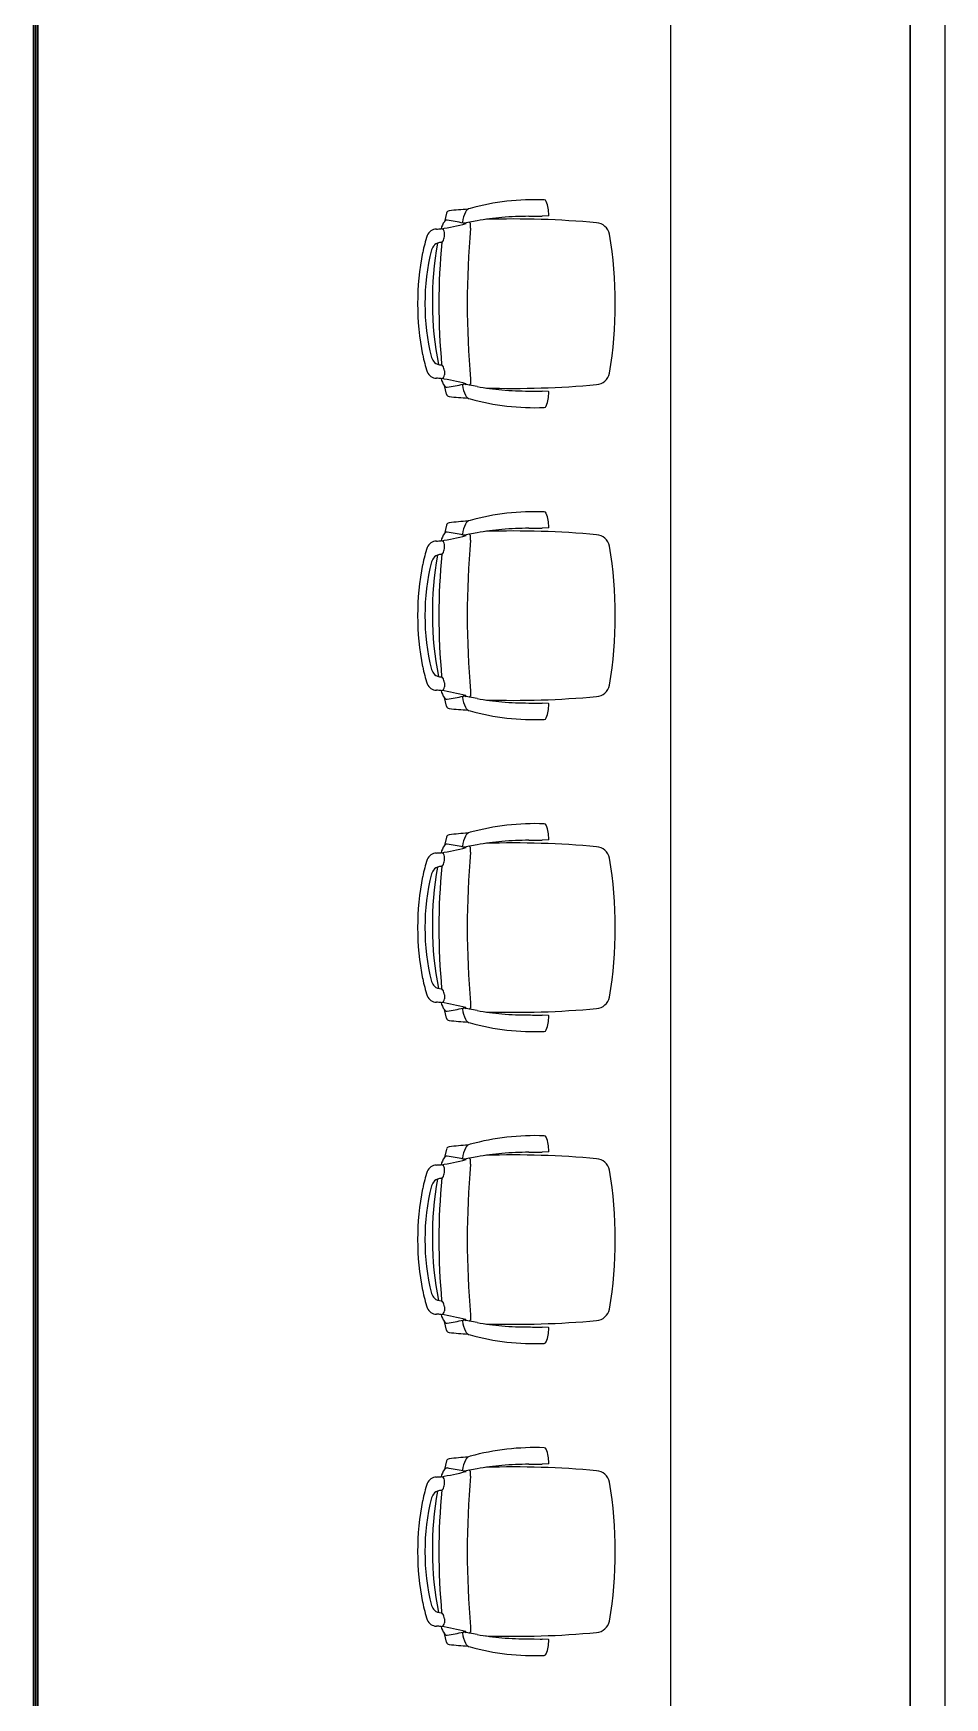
# Model space of a CAD drawing. Extents: x -120222 to -41942, y -19134 to 30932.
# Drawn here: x -73666 to -71037, y -5067 to -265 of the extents above; entities that cross this region are included whole.
import ezdxf

# ---------------------------------------------------------------- set-up
doc = ezdxf.new("R2010")
doc.units = 0
doc.header["$LTSCALE"] = 150
doc.header["$MEASUREMENT"] = 0
doc.layers.get('0').update_dxf_attribs({"linetype": 'CONTINUOUS'})
doc.layers.add('____-569', color=7, linetype='CONTINUOUS')
doc.layers.add('_____', color=7, linetype='CONTINUOUS')

# ---------------------------------------------------------------- blocks, each defined once
blk = doc.blocks.new('____-412')
at = {"color": 1, "linetype": 'Continuous'}
for p, q in [((-78841.1, -5319), (-78841.1, -5319)), ((-78841.1, -5319), (-78841.1, -5319)), ((-78909.2, -5332.6), (-78915.3, -5357.5)), ((-78821.1, -5354.8), (-78858.8, -5361.7)), ((-78855.1, -5361), (-78853.4, -5361.9)), ((-78839.7, -5376.6), (-78840.5, -5362)), ((-78671.8, -5342), (-78666.7, -5341.9)), ((-78666.7, -5341.9), (-78661.2, -5341.9)), ((-78661.2, -5341.9), (-78656.6, -5341.8)), ((-78656.6, -5341.8), (-78656.6, -5341.9)), ((-78656.6, -5341.9), (-78656.6, -5341.9)), ((-78656.6, -5341.9), (-78656.6, -5341.9)), ((-78656.5, -5341.9), (-78639.6, -5341.7)), ((-78639.6, -5341.7), (-78634.8, -5341.6)), ((-78634.8, -5341.6), (-78633.4, -5341.6)), ((-78615.2, -5340.4), (-78633.4, -5341.6)), ((-78615.2, -5340.4), (-78615.1, -5340.3)), ((-78915.4, -5400.4), (-78915.3, -5388.3)), ((-78915.4, -5787.5), (-78915.3, -5799.7)), ((-78909.2, -5855.4), (-78915.3, -5830.5)), ((-78821.1, -5833.2), (-78858.8, -5826.2)), ((-78855.1, -5826.9), (-78853.4, -5826)), ((-78839.7, -5811.3), (-78840.5, -5826)), ((-78671.8, -5846), (-78666.7, -5846)), ((-78666.7, -5846), (-78661.2, -5846.1)), ((-78661.2, -5846.1), (-78656.6, -5846.1)), ((-78656.6, -5846.1), (-78656.6, -5846.1)), ((-78656.6, -5846.1), (-78656.6, -5846.1)), ((-78656.6, -5846.1), (-78656.6, -5846.1)), ((-78656.5, -5846.1), (-78639.6, -5846.3)), ((-78639.6, -5846.3), (-78634.8, -5846.3)), ((-78634.8, -5846.3), (-78633.4, -5846.3)), ((-78615.2, -5847.5), (-78633.4, -5846.3)), ((-78615.2, -5847.5), (-78615.1, -5847.6)), ((-78841.1, -5868.9), (-78841.1, -5868.9)), ((-78841.1, -5868.9), (-78841.1, -5868.9))]:
    blk.add_line(p, q, dxfattribs=at)
for centre, radius, start, end in [((-78899.9, -5335.8), 9.89, 101.4732, 160.8247), ((-78784.4, -6393.8), 1074.2, 93.3603, 96.2782), ((-78836.9, -5338.4), 19.8, 102.1685, 154.9214), ((-78654.7, -6000.3), 706.3, 87.7911, 105.2988), ((-78627.8, -5301.1), 6.64, 20.3381, 87.8451), ((-78731.3, -5339.5), 117.1, 0.4216, 20.3266), ((-78877.8, -5387.6), 48, 141.0488, 168.8008), ((-79100.8, -4369.2), 1024.2, 279.886, 283.97), ((-78906, -5364.4), 11.6, 97.4758, 142.842), ((-79512.6, -8728), 3429, 79.0497, 79.8362), ((-78775.8, -5367.3), 87.4, 154.7238, 174.2657), ((-78859.7, -5358.8), 3.06, 174.9633, 287.5988), ((-78853.6, -5362.5), 0.63, 277.6602, 71.4904), ((-76410.6, -5594), 2438.8, 174.8867, 185.1133), ((-78910, -5568.2), 219, 72.2531, 72.668), ((-78843.8, -5363), 3.39, 17.2813, 81.4991), ((-78658, -6305.7), 964.8, 95.4286, 99.7344), ((-78716.3, -7982.4), 2632.7, 84.7717, 91.7511), ((-78669.4, -6334.7), 992.7, 90.1428, 94.6165), ((-78616.3, -5338.7), 2.05, 307.103, 2.0722), ((-78479.6, -5401.5), 41, 11.048, 85.5828), ((-78556.5, -5532.4), 430.1, 161.691, 168.5225), ((-78937.5, -5408.3), 29.5, 91.254, 157.912), ((-78920.4, -5448.5), 33.5, 134.7927, 163.3193), ((-78009.5, -5587.8), 940.6, 169.6852, 191.1384), ((-78924.6, -5447.4), 29.9, 89.9775, 130.6038), ((-79008.5, -3617), 1763.2, 272.2889, 272.7175), ((-76954.4, -5594.5), 1976.7, 174.8525, 185.1095), ((-78925.6, -5388.6), 10.4, 1.4681, 86.3577), ((-78925.5, -5410.7), 6.85, 278.2298, 333.5207), ((-78945.9, -5398.7), 30.5, 330.534, 356.8398), ((-79624.7, -5594), 1202.2, 350.4062, 9.5938), ((-78239.3, -5594), 753.3, 168.7303, 191.2697), ((-78327.7, -5594), 643.8, 166.0554, 193.9446), ((-78556.5, -5655.6), 430.1, 191.4775, 198.309), ((-78920.4, -5739.5), 33.5, 196.6807, 225.2073), ((-78937.5, -5779.6), 29.5, 202.088, 268.746), ((-78924.6, -5740.6), 29.9, 229.3962, 270.0225), ((-79008.5, -7571), 1763.2, 87.2825, 87.7111), ((-78925.6, -5799.4), 10.4, 273.6423, 358.5319), ((-79100.8, -6818.7), 1024.2, 76.03, 80.114), ((-78877.8, -5800.4), 48, 191.1992, 218.9512), ((-78925.5, -5777.3), 6.85, 26.4793, 81.7702), ((-78945.9, -5789.2), 30.5, 3.1602, 29.466), ((-78479.6, -5786.5), 41, 274.4172, 348.952), ((-78906, -5823.6), 11.6, 217.158, 262.5242), ((-78899.9, -5852.2), 9.89, 199.1753, 258.5268), ((-79512.6, -2459.9), 3429, 280.1638, 280.9503), ((-78859.7, -5829.1), 3.06, 72.4012, 185.0367), ((-78775.8, -5820.7), 87.4, 185.7343, 205.2762), ((-78853.6, -5825.4), 0.63, 288.5096, 82.3398), ((-78910, -5619.7), 219, 287.332, 287.7469), ((-78843.8, -5825), 3.39, 278.5009, 342.7187), ((-78658, -4882.3), 964.8, 260.2656, 264.5714), ((-78716.3, -3205.6), 2632.7, 268.2489, 275.2283), ((-78669.4, -4853.3), 992.7, 265.3835, 269.8572), ((-78731.3, -5848.5), 117.1, 339.6734, 359.5784), ((-78616.3, -5849.3), 2.05, 357.9278, 52.897), ((-78784.4, -4794.1), 1074.2, 263.7218, 266.6397), ((-78836.9, -5849.6), 19.8, 205.0786, 257.8315), ((-78654.7, -5187.7), 706.3, 254.7012, 272.2089), ((-78627.8, -5886.8), 6.64, 272.1549, 339.6619)]:
    blk.add_arc(centre, radius, start, end, dxfattribs=at)
blk = doc.blocks.new('____-413')
at = {"color": 1, "linetype": 'Continuous'}
for p, q in [((-78909.2, -6232.6), (-78915.3, -6257.5)), ((-78841.1, -6219), (-78841.1, -6219)), ((-78841.1, -6219), (-78841.1, -6219)), ((-78671.8, -6242), (-78666.7, -6241.9)), ((-78666.7, -6241.9), (-78661.2, -6241.9)), ((-78661.2, -6241.9), (-78656.6, -6241.8)), ((-78656.6, -6241.8), (-78656.6, -6241.9)), ((-78656.6, -6241.9), (-78656.6, -6241.9)), ((-78656.6, -6241.9), (-78656.6, -6241.9)), ((-78656.5, -6241.9), (-78639.6, -6241.7)), ((-78639.6, -6241.7), (-78634.8, -6241.6)), ((-78634.8, -6241.6), (-78633.4, -6241.6)), ((-78615.2, -6240.4), (-78633.4, -6241.6)), ((-78615.2, -6240.4), (-78615.1, -6240.3)), ((-78915.4, -6300.4), (-78915.3, -6288.3)), ((-78821.1, -6254.8), (-78858.8, -6261.7)), ((-78855.1, -6261), (-78853.4, -6261.9)), ((-78839.7, -6276.6), (-78840.5, -6262)), ((-78915.4, -6687.5), (-78915.3, -6699.7)), ((-78839.7, -6711.3), (-78840.5, -6726)), ((-78909.2, -6755.4), (-78915.3, -6730.5)), ((-78821.1, -6733.2), (-78858.8, -6726.2)), ((-78855.1, -6726.9), (-78853.4, -6726)), ((-78841.1, -6768.9), (-78841.1, -6768.9)), ((-78841.1, -6768.9), (-78841.1, -6768.9)), ((-78671.8, -6746), (-78666.7, -6746)), ((-78666.7, -6746), (-78661.2, -6746.1)), ((-78661.2, -6746.1), (-78656.6, -6746.1)), ((-78656.6, -6746.1), (-78656.6, -6746.1)), ((-78656.6, -6746.1), (-78656.6, -6746.1)), ((-78656.6, -6746.1), (-78656.6, -6746.1)), ((-78656.5, -6746.1), (-78639.6, -6746.3)), ((-78639.6, -6746.3), (-78634.8, -6746.3)), ((-78634.8, -6746.3), (-78633.4, -6746.3)), ((-78615.2, -6747.5), (-78633.4, -6746.3)), ((-78615.2, -6747.5), (-78615.1, -6747.6))]:
    blk.add_line(p, q, dxfattribs=at)
for centre, radius, start, end in [((-78899.9, -6235.8), 9.89, 101.4732, 160.8247), ((-78784.4, -7293.8), 1074.2, 93.3603, 96.2782), ((-78775.8, -6267.3), 87.4, 154.7238, 174.2657), ((-78836.9, -6238.4), 19.8, 102.1685, 154.9214), ((-78654.7, -6900.3), 706.3, 87.7911, 105.2988), ((-78627.8, -6201.1), 6.64, 20.3381, 87.8451), ((-78731.3, -6239.5), 117.1, 0.4216, 20.3266), ((-78616.3, -6238.7), 2.05, 307.103, 2.0722), ((-78937.5, -6308.3), 29.5, 91.254, 157.912), ((-79008.5, -4517), 1763.2, 272.2889, 272.7175), ((-78877.8, -6287.6), 48, 141.0488, 168.8008), ((-79100.8, -5269.2), 1024.2, 279.886, 283.97), ((-78925.6, -6288.6), 10.4, 1.4681, 86.3577), ((-78906, -6264.4), 11.6, 97.4758, 142.842), ((-79512.6, -9628), 3429, 79.0497, 79.8362), ((-78859.7, -6258.8), 3.06, 174.9633, 287.5988), ((-78853.6, -6262.5), 0.63, 277.6602, 71.4904), ((-76410.6, -6494), 2438.8, 174.8867, 185.1133), ((-78910, -6468.2), 219, 72.2531, 72.668), ((-78843.8, -6263), 3.39, 17.2813, 81.4991), ((-78658, -7205.7), 964.8, 95.4286, 99.7344), ((-78716.3, -8882.4), 2632.7, 84.7717, 91.7511), ((-78669.4, -7234.7), 992.7, 90.1428, 94.6165), ((-78479.6, -6301.5), 41, 11.048, 85.5828), ((-78556.5, -6432.4), 430.1, 161.691, 168.5225), ((-78920.4, -6348.5), 33.5, 134.7927, 163.3193), ((-78009.5, -6487.8), 940.6, 169.6852, 191.1384), ((-78924.6, -6347.4), 29.9, 89.9775, 130.6038), ((-76954.4, -6494.5), 1976.7, 174.8525, 185.1095), ((-78925.5, -6310.7), 6.85, 278.2298, 333.5207), ((-78945.9, -6298.7), 30.5, 330.534, 356.8398), ((-79624.7, -6494), 1202.2, 350.4062, 9.5938), ((-78239.3, -6494), 753.3, 168.7303, 191.2697), ((-78327.7, -6494), 643.8, 166.0554, 193.9446), ((-78556.5, -6555.6), 430.1, 191.4775, 198.309), ((-78920.4, -6639.5), 33.5, 196.6807, 225.2073), ((-78924.6, -6640.6), 29.9, 229.3962, 270.0225), ((-78925.5, -6677.3), 6.85, 26.4793, 81.7702), ((-78937.5, -6679.6), 29.5, 202.088, 268.746), ((-79008.5, -8471), 1763.2, 87.2825, 87.7111), ((-78925.6, -6699.4), 10.4, 273.6423, 358.5319), ((-79100.8, -7718.7), 1024.2, 76.03, 80.114), ((-78877.8, -6700.4), 48, 191.1992, 218.9512), ((-78945.9, -6689.2), 30.5, 3.1602, 29.466), ((-78479.6, -6686.5), 41, 274.4172, 348.952), ((-78906, -6723.6), 11.6, 217.158, 262.5242), ((-78899.9, -6752.2), 9.89, 199.1753, 258.5268), ((-79512.6, -3359.9), 3429, 280.1638, 280.9503), ((-78784.4, -5694.1), 1074.2, 263.7218, 266.6397), ((-78859.7, -6729.1), 3.06, 72.4012, 185.0367), ((-78775.8, -6720.7), 87.4, 185.7343, 205.2762), ((-78836.9, -6749.6), 19.8, 205.0786, 257.8315), ((-78853.6, -6725.4), 0.63, 288.5096, 82.3398), ((-78910, -6519.7), 219, 287.332, 287.7469), ((-78843.8, -6725), 3.39, 278.5009, 342.7187), ((-78654.7, -6087.7), 706.3, 254.7012, 272.2089), ((-78658, -5782.3), 964.8, 260.2656, 264.5714), ((-78716.3, -4105.6), 2632.7, 268.2489, 275.2283), ((-78669.4, -5753.3), 992.7, 265.3835, 269.8572), ((-78731.3, -6748.5), 117.1, 339.6734, 359.5784), ((-78616.3, -6749.3), 2.05, 357.9278, 52.897), ((-78627.8, -6786.8), 6.64, 272.1549, 339.6619)]:
    blk.add_arc(centre, radius, start, end, dxfattribs=at)
blk = doc.blocks.new('____-414')
at = {"color": 1, "linetype": 'Continuous'}
for p, q in [((-78909.2, -7132.6), (-78915.3, -7157.5)), ((-78841.1, -7119), (-78841.1, -7119)), ((-78841.1, -7119), (-78841.1, -7119)), ((-78671.8, -7142), (-78666.7, -7141.9)), ((-78666.7, -7141.9), (-78661.2, -7141.9)), ((-78661.2, -7141.9), (-78656.6, -7141.8)), ((-78656.6, -7141.8), (-78656.6, -7141.9)), ((-78656.6, -7141.9), (-78656.6, -7141.9)), ((-78656.6, -7141.9), (-78656.6, -7141.9)), ((-78656.5, -7141.9), (-78639.6, -7141.7)), ((-78639.6, -7141.7), (-78634.8, -7141.6)), ((-78634.8, -7141.6), (-78633.4, -7141.6)), ((-78615.2, -7140.4), (-78633.4, -7141.6)), ((-78615.2, -7140.4), (-78615.1, -7140.3)), ((-78915.4, -7200.4), (-78915.3, -7188.3)), ((-78821.1, -7154.8), (-78858.8, -7161.7)), ((-78855.1, -7161), (-78853.4, -7161.9)), ((-78839.7, -7176.6), (-78840.5, -7162)), ((-78915.4, -7587.5), (-78915.3, -7599.7)), ((-78909.2, -7655.4), (-78915.3, -7630.5)), ((-78821.1, -7633.2), (-78858.8, -7626.2)), ((-78855.1, -7626.9), (-78853.4, -7626)), ((-78839.7, -7611.3), (-78840.5, -7626)), ((-78841.1, -7668.9), (-78841.1, -7668.9)), ((-78841.1, -7668.9), (-78841.1, -7668.9)), ((-78671.8, -7646), (-78666.7, -7646)), ((-78666.7, -7646), (-78661.2, -7646.1)), ((-78661.2, -7646.1), (-78656.6, -7646.1)), ((-78656.6, -7646.1), (-78656.6, -7646.1)), ((-78656.6, -7646.1), (-78656.6, -7646.1)), ((-78656.6, -7646.1), (-78656.6, -7646.1)), ((-78656.5, -7646.1), (-78639.6, -7646.3)), ((-78639.6, -7646.3), (-78634.8, -7646.3)), ((-78634.8, -7646.3), (-78633.4, -7646.3)), ((-78615.2, -7647.5), (-78633.4, -7646.3)), ((-78615.2, -7647.5), (-78615.1, -7647.6))]:
    blk.add_line(p, q, dxfattribs=at)
for centre, radius, start, end in [((-78654.7, -7800.3), 706.3, 87.7911, 105.2988), ((-78627.8, -7101.1), 6.64, 20.3381, 87.8451), ((-78731.3, -7139.5), 117.1, 0.4216, 20.3266), ((-78906, -7164.4), 11.6, 97.4758, 142.842), ((-78899.9, -7135.8), 9.89, 101.4732, 160.8247), ((-79512.6, -10528), 3429, 79.0497, 79.8362), ((-78784.4, -8193.8), 1074.2, 93.3603, 96.2782), ((-78775.8, -7167.3), 87.4, 154.7238, 174.2657), ((-78836.9, -7138.4), 19.8, 102.1685, 154.9214), ((-78658, -8105.7), 964.8, 95.4286, 99.7344), ((-78716.3, -9782.4), 2632.7, 84.7717, 91.7511), ((-78669.4, -8134.7), 992.7, 90.1428, 94.6165), ((-78616.3, -7138.7), 2.05, 307.103, 2.0722), ((-78556.5, -7332.4), 430.1, 161.691, 168.5225), ((-78937.5, -7208.3), 29.5, 91.254, 157.912), ((-79008.5, -5417), 1763.2, 272.2889, 272.7175), ((-78877.8, -7187.6), 48, 141.0488, 168.8008), ((-79100.8, -6169.2), 1024.2, 279.886, 283.97), ((-78925.6, -7188.6), 10.4, 1.4681, 86.3577), ((-78945.9, -7198.7), 30.5, 330.534, 356.8398), ((-78859.7, -7158.8), 3.06, 174.9633, 287.5988), ((-78853.6, -7162.5), 0.63, 277.6602, 71.4904), ((-76410.6, -7394), 2438.8, 174.8867, 185.1133), ((-78910, -7368.2), 219, 72.2531, 72.668), ((-78843.8, -7163), 3.39, 17.2813, 81.4991), ((-78479.6, -7201.5), 41, 11.048, 85.5828), ((-79624.7, -7394), 1202.2, 350.4062, 9.5938), ((-78239.3, -7394), 753.3, 168.7303, 191.2697), ((-78327.7, -7394), 643.8, 166.0554, 193.9446), ((-78920.4, -7248.5), 33.5, 134.7927, 163.3193), ((-78009.5, -7387.8), 940.6, 169.6852, 191.1384), ((-78924.6, -7247.4), 29.9, 89.9775, 130.6038), ((-76954.4, -7394.5), 1976.7, 174.8525, 185.1095), ((-78925.5, -7210.7), 6.85, 278.2298, 333.5207), ((-78556.5, -7455.6), 430.1, 191.4775, 198.309), ((-78920.4, -7539.5), 33.5, 196.6807, 225.2073), ((-78924.6, -7540.6), 29.9, 229.3962, 270.0225), ((-78925.5, -7577.3), 6.85, 26.4793, 81.7702), ((-78945.9, -7589.2), 30.5, 3.1602, 29.466), ((-78937.5, -7579.6), 29.5, 202.088, 268.746), ((-79008.5, -9371), 1763.2, 87.2825, 87.7111), ((-78925.6, -7599.4), 10.4, 273.6423, 358.5319), ((-79100.8, -8618.7), 1024.2, 76.03, 80.114), ((-78877.8, -7600.4), 48, 191.1992, 218.9512), ((-78906, -7623.6), 11.6, 217.158, 262.5242), ((-79512.6, -4259.9), 3429, 280.1638, 280.9503), ((-78859.7, -7629.1), 3.06, 72.4012, 185.0367), ((-78775.8, -7620.7), 87.4, 185.7343, 205.2762), ((-78853.6, -7625.4), 0.63, 288.5096, 82.3398), ((-78910, -7419.7), 219, 287.332, 287.7469), ((-78843.8, -7625), 3.39, 278.5009, 342.7187), ((-78658, -6682.3), 964.8, 260.2656, 264.5714), ((-78716.3, -5005.6), 2632.7, 268.2489, 275.2283), ((-78479.6, -7586.5), 41, 274.4172, 348.952), ((-78899.9, -7652.2), 9.89, 199.1753, 258.5268), ((-78784.4, -6594.1), 1074.2, 263.7218, 266.6397), ((-78836.9, -7649.6), 19.8, 205.0786, 257.8315), ((-78654.7, -6987.7), 706.3, 254.7012, 272.2089), ((-78669.4, -6653.3), 992.7, 265.3835, 269.8572), ((-78731.3, -7648.5), 117.1, 339.6734, 359.5784), ((-78616.3, -7649.3), 2.05, 357.9278, 52.897), ((-78627.8, -7686.8), 6.64, 272.1549, 339.6619)]:
    blk.add_arc(centre, radius, start, end, dxfattribs=at)
blk = doc.blocks.new('____-415')
at = {"color": 1}
blk.add_blockref('____-414', (0, 0), dxfattribs=at)
blk = doc.blocks.new('____-416')
at = {"color": 1, "linetype": 'Continuous'}
for p, q in [((-78909.2, -8032.6), (-78915.3, -8057.5)), ((-78821.1, -8054.8), (-78858.8, -8061.7)), ((-78855.1, -8061), (-78853.4, -8061.9)), ((-78841.1, -8019), (-78841.1, -8019)), ((-78841.1, -8019), (-78841.1, -8019)), ((-78839.7, -8076.6), (-78840.5, -8062)), ((-78671.8, -8042), (-78666.7, -8041.9)), ((-78666.7, -8041.9), (-78661.2, -8041.9)), ((-78661.2, -8041.9), (-78656.6, -8041.8)), ((-78656.6, -8041.8), (-78656.6, -8041.9)), ((-78656.6, -8041.9), (-78656.6, -8041.9)), ((-78656.6, -8041.9), (-78656.6, -8041.9)), ((-78656.5, -8041.9), (-78639.6, -8041.7)), ((-78639.6, -8041.7), (-78634.8, -8041.6)), ((-78634.8, -8041.6), (-78633.4, -8041.6)), ((-78615.2, -8040.4), (-78633.4, -8041.6)), ((-78615.2, -8040.4), (-78615.1, -8040.3)), ((-78915.4, -8100.4), (-78915.3, -8088.3)), ((-78915.4, -8487.5), (-78915.3, -8499.7)), ((-78909.2, -8555.4), (-78915.3, -8530.5)), ((-78821.1, -8533.2), (-78858.8, -8526.2)), ((-78855.1, -8526.9), (-78853.4, -8526)), ((-78839.7, -8511.3), (-78840.5, -8526)), ((-78671.8, -8546), (-78666.7, -8546)), ((-78666.7, -8546), (-78661.2, -8546.1)), ((-78661.2, -8546.1), (-78656.6, -8546.1)), ((-78656.6, -8546.1), (-78656.6, -8546.1)), ((-78656.6, -8546.1), (-78656.6, -8546.1)), ((-78656.6, -8546.1), (-78656.6, -8546.1)), ((-78656.5, -8546.1), (-78639.6, -8546.3)), ((-78639.6, -8546.3), (-78634.8, -8546.3)), ((-78634.8, -8546.3), (-78633.4, -8546.3)), ((-78615.2, -8547.5), (-78633.4, -8546.3)), ((-78841.1, -8568.9), (-78841.1, -8568.9)), ((-78841.1, -8568.9), (-78841.1, -8568.9)), ((-78615.2, -8547.5), (-78615.1, -8547.6))]:
    blk.add_line(p, q, dxfattribs=at)
for centre, radius, start, end in [((-78654.7, -8700.3), 706.3, 87.7911, 105.2988), ((-78627.8, -8001.1), 6.64, 20.3381, 87.8451), ((-78731.3, -8039.5), 117.1, 0.4216, 20.3266), ((-78877.8, -8087.6), 48, 141.0488, 168.8008), ((-79100.8, -7069.2), 1024.2, 279.886, 283.97), ((-78906, -8064.4), 11.6, 97.4758, 142.842), ((-78899.9, -8035.8), 9.89, 101.4732, 160.8247), ((-79512.6, -11428), 3429, 79.0497, 79.8362), ((-78784.4, -9093.8), 1074.2, 93.3603, 96.2782), ((-78775.8, -8067.3), 87.4, 154.7238, 174.2657), ((-78859.7, -8058.8), 3.06, 174.9633, 287.5988), ((-78836.9, -8038.4), 19.8, 102.1685, 154.9214), ((-78853.6, -8062.5), 0.63, 277.6602, 71.4904), ((-78910, -8268.2), 219, 72.2531, 72.668), ((-78843.8, -8063), 3.39, 17.2813, 81.4991), ((-78658, -9005.7), 964.8, 95.4286, 99.7344), ((-78716.3, -10682.4), 2632.7, 84.7717, 91.7511), ((-78669.4, -9034.7), 992.7, 90.1428, 94.6165), ((-78616.3, -8038.7), 2.05, 307.103, 2.0722), ((-78479.6, -8101.5), 41, 11.048, 85.5828), ((-78556.5, -8232.4), 430.1, 161.691, 168.5225), ((-78937.5, -8108.3), 29.5, 91.254, 157.912), ((-79008.5, -6317), 1763.2, 272.2889, 272.7175), ((-78925.6, -8088.6), 10.4, 1.4681, 86.3577), ((-78925.5, -8110.7), 6.85, 278.2298, 333.5207), ((-78945.9, -8098.7), 30.5, 330.534, 356.8398), ((-76410.6, -8294), 2438.8, 174.8867, 185.1133), ((-79624.7, -8294), 1202.2, 350.4062, 9.5938), ((-78239.3, -8294), 753.3, 168.7303, 191.2697), ((-78327.7, -8294), 643.8, 166.0554, 193.9446), ((-78920.4, -8148.5), 33.5, 134.7927, 163.3193), ((-78009.5, -8287.8), 940.6, 169.6852, 191.1384), ((-78924.6, -8147.4), 29.9, 89.9775, 130.6038), ((-76954.4, -8294.5), 1976.7, 174.8525, 185.1095), ((-78556.5, -8355.6), 430.1, 191.4775, 198.309), ((-78920.4, -8439.5), 33.5, 196.6807, 225.2073), ((-78937.5, -8479.6), 29.5, 202.088, 268.746), ((-78924.6, -8440.6), 29.9, 229.3962, 270.0225), ((-78925.5, -8477.3), 6.85, 26.4793, 81.7702), ((-78945.9, -8489.2), 30.5, 3.1602, 29.466), ((-78479.6, -8486.5), 41, 274.4172, 348.952), ((-79008.5, -10271), 1763.2, 87.2825, 87.7111), ((-78925.6, -8499.4), 10.4, 273.6423, 358.5319), ((-79100.8, -9518.7), 1024.2, 76.03, 80.114), ((-78877.8, -8500.4), 48, 191.1992, 218.9512), ((-78906, -8523.6), 11.6, 217.158, 262.5242), ((-79512.6, -5159.9), 3429, 280.1638, 280.9503), ((-78859.7, -8529.1), 3.06, 72.4012, 185.0367), ((-78775.8, -8520.7), 87.4, 185.7343, 205.2762), ((-78853.6, -8525.4), 0.63, 288.5096, 82.3398), ((-78910, -8319.7), 219, 287.332, 287.7469), ((-78843.8, -8525), 3.39, 278.5009, 342.7187), ((-78658, -7582.3), 964.8, 260.2656, 264.5714), ((-78716.3, -5905.6), 2632.7, 268.2489, 275.2283), ((-78669.4, -7553.3), 992.7, 265.3835, 269.8572), ((-78899.9, -8552.2), 9.89, 199.1753, 258.5268), ((-78784.4, -7494.1), 1074.2, 263.7218, 266.6397), ((-78836.9, -8549.6), 19.8, 205.0786, 257.8315), ((-78654.7, -7887.7), 706.3, 254.7012, 272.2089), ((-78627.8, -8586.8), 6.64, 272.1549, 339.6619), ((-78731.3, -8548.5), 117.1, 339.6734, 359.5784), ((-78616.3, -8549.3), 2.05, 357.9278, 52.897)]:
    blk.add_arc(centre, radius, start, end, dxfattribs=at)
blk = doc.blocks.new('____-417')
at = {"color": 1, "linetype": 'Continuous'}
for p, q in [((-78841.1, -8919), (-78841.1, -8919)), ((-78841.1, -8919), (-78841.1, -8919)), ((-78909.2, -8932.6), (-78915.3, -8957.5)), ((-78821.1, -8954.8), (-78858.8, -8961.7)), ((-78855.1, -8961), (-78853.4, -8961.9)), ((-78839.7, -8976.6), (-78840.5, -8962)), ((-78671.8, -8942), (-78666.7, -8941.9)), ((-78666.7, -8941.9), (-78661.2, -8941.9)), ((-78661.2, -8941.9), (-78656.6, -8941.8)), ((-78656.6, -8941.8), (-78656.6, -8941.9)), ((-78656.6, -8941.9), (-78656.6, -8941.9)), ((-78656.6, -8941.9), (-78656.6, -8941.9)), ((-78656.5, -8941.9), (-78639.6, -8941.7)), ((-78639.6, -8941.7), (-78634.8, -8941.6)), ((-78634.8, -8941.6), (-78633.4, -8941.6)), ((-78615.2, -8940.4), (-78633.4, -8941.6)), ((-78615.2, -8940.4), (-78615.1, -8940.3)), ((-78915.4, -9000.4), (-78915.3, -8988.3)), ((-78915.4, -9387.5), (-78915.3, -9399.7)), ((-78909.2, -9455.4), (-78915.3, -9430.5)), ((-78821.1, -9433.2), (-78858.8, -9426.2)), ((-78855.1, -9426.9), (-78853.4, -9426)), ((-78839.7, -9411.3), (-78840.5, -9426)), ((-78671.8, -9446), (-78666.7, -9446)), ((-78666.7, -9446), (-78661.2, -9446.1)), ((-78661.2, -9446.1), (-78656.6, -9446.1)), ((-78656.6, -9446.1), (-78656.6, -9446.1)), ((-78656.6, -9446.1), (-78656.6, -9446.1)), ((-78656.6, -9446.1), (-78656.6, -9446.1)), ((-78656.5, -9446.1), (-78639.6, -9446.3)), ((-78639.6, -9446.3), (-78634.8, -9446.3)), ((-78634.8, -9446.3), (-78633.4, -9446.3)), ((-78615.2, -9447.5), (-78633.4, -9446.3)), ((-78615.2, -9447.5), (-78615.1, -9447.6)), ((-78841.1, -9468.9), (-78841.1, -9468.9)), ((-78841.1, -9468.9), (-78841.1, -9468.9))]:
    blk.add_line(p, q, dxfattribs=at)
for centre, radius, start, end in [((-78899.9, -8935.8), 9.89, 101.4732, 160.8247), ((-78784.4, -9993.8), 1074.2, 93.3603, 96.2782), ((-78775.8, -8967.3), 87.4, 154.7238, 174.2657), ((-78836.9, -8938.4), 19.8, 102.1685, 154.9214), ((-78654.7, -9600.3), 706.3, 87.7911, 105.2988), ((-78627.8, -8901.1), 6.64, 20.3381, 87.8451), ((-78731.3, -8939.5), 117.1, 0.4216, 20.3266), ((-79008.5, -7217), 1763.2, 272.2889, 272.7175), ((-78877.8, -8987.6), 48, 141.0488, 168.8008), ((-79100.8, -7969.2), 1024.2, 279.886, 283.97), ((-78925.6, -8988.6), 10.4, 1.4681, 86.3577), ((-78906, -8964.4), 11.6, 97.4758, 142.842), ((-79512.6, -12328), 3429, 79.0497, 79.8362), ((-78859.7, -8958.8), 3.06, 174.9633, 287.5988), ((-78853.6, -8962.5), 0.63, 277.6602, 71.4904), ((-76410.6, -9194), 2438.8, 174.8867, 185.1133), ((-78910, -9168.2), 219, 72.2531, 72.668), ((-78843.8, -8963), 3.39, 17.2813, 81.4991), ((-78658, -9905.7), 964.8, 95.4286, 99.7344), ((-78716.3, -11582.4), 2632.7, 84.7717, 91.7511), ((-78669.4, -9934.7), 992.7, 90.1428, 94.6165), ((-78616.3, -8938.7), 2.05, 307.103, 2.0722), ((-78479.6, -9001.5), 41, 11.048, 85.5828), ((-78556.5, -9132.4), 430.1, 161.691, 168.5225), ((-78937.5, -9008.3), 29.5, 91.254, 157.912), ((-78920.4, -9048.5), 33.5, 134.7927, 163.3193), ((-78009.5, -9187.8), 940.6, 169.6852, 191.1384), ((-78924.6, -9047.4), 29.9, 89.9775, 130.6038), ((-76954.4, -9194.5), 1976.7, 174.8525, 185.1095), ((-78925.5, -9010.7), 6.85, 278.2298, 333.5207), ((-78945.9, -8998.7), 30.5, 330.534, 356.8398), ((-79624.7, -9194), 1202.2, 350.4062, 9.5938), ((-78239.3, -9194), 753.3, 168.7303, 191.2697), ((-78327.7, -9194), 643.8, 166.0554, 193.9446), ((-78556.5, -9255.6), 430.1, 191.4775, 198.309), ((-78920.4, -9339.5), 33.5, 196.6807, 225.2073), ((-78937.5, -9379.6), 29.5, 202.088, 268.746), ((-78924.6, -9340.6), 29.9, 229.3962, 270.0225), ((-79008.5, -11171), 1763.2, 87.2825, 87.7111), ((-78925.6, -9399.4), 10.4, 273.6423, 358.5319), ((-79100.8, -10418.7), 1024.2, 76.03, 80.114), ((-78877.8, -9400.4), 48, 191.1992, 218.9512), ((-78925.5, -9377.3), 6.85, 26.4793, 81.7702), ((-78945.9, -9389.2), 30.5, 3.1602, 29.466), ((-78479.6, -9386.5), 41, 274.4172, 348.952), ((-78906, -9423.6), 11.6, 217.158, 262.5242), ((-78899.9, -9452.2), 9.89, 199.1753, 258.5268), ((-79512.6, -6059.9), 3429, 280.1638, 280.9503), ((-78859.7, -9429.1), 3.06, 72.4012, 185.0367), ((-78775.8, -9420.7), 87.4, 185.7343, 205.2762), ((-78836.9, -9449.6), 19.8, 205.0786, 257.8315), ((-78853.6, -9425.4), 0.63, 288.5096, 82.3398), ((-78910, -9219.7), 219, 287.332, 287.7469), ((-78843.8, -9425), 3.39, 278.5009, 342.7187), ((-78658, -8482.3), 964.8, 260.2656, 264.5714), ((-78716.3, -6805.6), 2632.7, 268.2489, 275.2283), ((-78669.4, -8453.3), 992.7, 265.3835, 269.8572), ((-78731.3, -9448.5), 117.1, 339.6734, 359.5784), ((-78616.3, -9449.3), 2.05, 357.9278, 52.897), ((-78784.4, -8394.1), 1074.2, 263.7218, 266.6397), ((-78654.7, -8787.7), 706.3, 254.7012, 272.2089), ((-78627.8, -9486.8), 6.64, 272.1549, 339.6619)]:
    blk.add_arc(centre, radius, start, end, dxfattribs=at)
blk = doc.blocks.new('____-423')
at = {"color": 1, "linetype": 'Continuous', "flags": 128}
for points in [[(-78262.6, -4544), (-77572.6, -4544), (-77572.6, -11144), (-78262.6, -11144)], [(-77572.6, -4544), (-77472.6, -4544), (-77472.6, -11144), (-77572.6, -11144)]]:
    blk.add_lwpolyline(points, close=True, dxfattribs=at)
blk = doc.blocks.new('____-424')
at = {"color": 1}
for name in ['____-423', '____-412', '____-413', '____-415', '____-416', '____-417']:
    blk.add_blockref(name, (0, 0), dxfattribs=at)
blk = doc.blocks.new('____-516')
at = {"color": 1, "linetype": 'Continuous'}
for p, q in [((-80087.6, -4015.5), (-80087.6, -12289)), ((-80100.9, -4035.5), (-80100.9, -12269)), ((-80095.9, -4034.5), (-80095.9, -12270)), ((-80095.1, -12270), (-80095.1, -4034.5)), ((-80090.1, -12269), (-80090.1, -4035.5))]:
    blk.add_line(p, q, dxfattribs=at)

msp = doc.modelspace()

# ---------------------------------------------------------------- block references
at = {"layer": '____-569', "color": 0}
msp.add_blockref('____-516', (6435.10495, 4548.69799), dxfattribs=at)
at = {"layer": '_____', "color": 0}
msp.add_blockref('____-424', (6435.10495, 4548.69799), dxfattribs=at)

doc.saveas('drawing.dxf')
